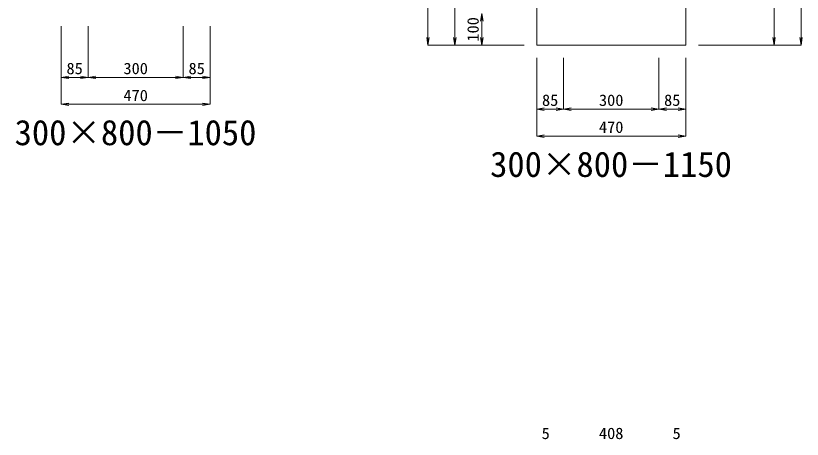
# Model space of a CAD drawing. Units: millimetres at full size. Extents: x -1809 to 57027, y -20349 to 17321.
# Drawn here: x 17022 to 19503, y -10038 to -8703 of the extents above; entities that cross this region are included whole.
import ezdxf
from ezdxf.enums import TextEntityAlignment as Align

# ---------------------------------------------------------------- set-up
doc = ezdxf.new("R2010")
doc.units = ezdxf.units.MM
doc.header["$LTSCALE"] = 50
doc.layers.add('寸法線', color=7, linetype='Continuous', lineweight=13)
doc.layers.add('本体', color=2, linetype='Continuous', lineweight=13)
doc.layers.add('文字', color=7, linetype='Continuous')
doc.styles.add('ＭＳ 明朝', font='')
doc.styles.get('ＭＳ 明朝').set_extended_font_data('MS Mincho')

# ---------------------------------------------------------------- blocks, each defined once
blk = doc.blocks.new('open_arrow')
at = {"color": 0, "linetype": 'Continuous', "lineweight": -2}
blk.add_lwpolyline([(7.5, 1.25), (0, 0), (7.5, -1.25)], dxfattribs=at)

msp = doc.modelspace()

# ---------------------------------------------------------------- linework, layer by layer
at = {"layer": '寸法線'}
for p, q in [((18322.06, -8796.05), (18322.06, -7519.05)), ((19498.78, -7519.06), (19498.78, -8796.05)), ((19413.78, -7646.05), (19413.78, -8796.05)), ((18407.06, -8796.05), (18407.06, -8446.05)), ((18492.06, -8696.05), (18492.06, -8796.05)), ((17165, -8736.07), (17165, -8897.21)), ((17165, -8736.07), (17165, -8982.21)), ((17250, -8736.07), (17250, -8897.21)), ((17250, -8736.07), (17250, -8897.21)), ((17550, -8736.07), (17550, -8897.21)), ((17550, -8736.07), (17550, -8897.21)), ((17635, -8736.07), (17635, -8897.21)), ((17635, -8736.07), (17635, -8982.21)), ((18624.98, -8796.05), (18322.06, -8796.05)), ((18624.98, -8796.05), (18407.06, -8796.05)), ((18624.98, -8796.05), (18492.06, -8796.05)), ((19175.02, -8796.05), (19413.78, -8796.05)), ((19175.02, -8796.05), (19498.78, -8796.05)), ((18665, -8836.07), (18665, -8997.21)), ((18665, -8836.07), (18665, -9082.21)), ((18750, -8836.07), (18750, -8997.21)), ((18750, -8836.07), (18750, -8997.21)), ((19050, -8836.07), (19050, -8997.21)), ((19050, -8836.07), (19050, -8997.21)), ((19135, -8836.07), (19135, -8997.21)), ((19135, -8836.07), (19135, -9082.21)), ((17165, -8897.21), (17250, -8897.21)), ((17250, -8897.21), (17550, -8897.21)), ((17550, -8897.21), (17635, -8897.21)), ((17165, -8982.21), (17635, -8982.21)), ((18665, -8997.21), (18750, -8997.21)), ((18750, -8997.21), (19050, -8997.21)), ((19050, -8997.21), (19135, -8997.21)), ((18665, -9082.21), (19135, -9082.21))]:
    msp.add_line(p, q, dxfattribs=at)
at = {"layer": '本体'}
for p, q in [((18665, -7646.05), (18665, -8796.05)), ((19135, -7646.05), (19135, -8796.05)), ((18665, -8796.05), (19135, -8796.05))]:
    msp.add_line(p, q, dxfattribs=at)

# ---------------------------------------------------------------- block references
at = {"layer": '寸法線', "xscale": 3.2, "yscale": 3.2}
for p, rotation in [((18492.06, -8696.05), 270), ((18322.06, -8796.05), 90), ((18407.06, -8796.05), 90), ((18492.06, -8796.05), 90), ((19413.78, -8796.05), 90), ((19498.78, -8796.05), 90), ((17250, -8897.21), 180), ((17550, -8897.21), 180), ((17635, -8897.21), 180), ((17635, -8982.21), 180), ((18750, -8997.21), 180), ((19050, -8997.21), 180), ((19135, -8997.21), 180), ((19135, -9082.21), 180)]:
    msp.add_blockref('open_arrow', p, dxfattribs=dict(at, rotation=rotation))
for p in [(17165, -8897.21), (17250, -8897.21), (17550, -8897.21), (17165, -8982.21), (18665, -8997.21), (18750, -8997.21), (19050, -8997.21), (18665, -9082.21)]:
    msp.add_blockref('open_arrow', p, dxfattribs=at)

# ---------------------------------------------------------------- texts
at = {"layer": '寸法線', "style": 'ＭＳ 明朝', "width": 1.05}
msp.add_text('100', height=36.03, rotation=90, dxfattribs=at).set_placement((18464.04, -8746.05), align=Align.MIDDLE_CENTER)
for s, p in [('85', (17207.5, -8869.19)), ('300', (17400, -8869.19)), ('85', (17592.5, -8869.19)), ('470', (17400, -8954.19)), ('85', (18707.5, -8969.19)), ('300', (18900, -8969.19)), ('85', (19092.5, -8969.19)), ('470', (18900, -9054.19)), ('5', (18693.5, -10018.91)), ('408', (18900, -10018.91)), ('5', (19106.5, -10018.91))]:
    msp.add_text(s, height=36.03, dxfattribs=at).set_placement(p, align=Align.MIDDLE_CENTER)
at = {"layer": '文字', "style": 'ＭＳ 明朝'}
for s, p in [('300×800－1050', (17399.52, -9071.03)), ('300×800－1150', (18899.52, -9171.03))]:
    msp.add_text(s, height=80.06, dxfattribs=at).set_placement(p, align=Align.MIDDLE_CENTER)

doc.saveas('drawing.dxf')
